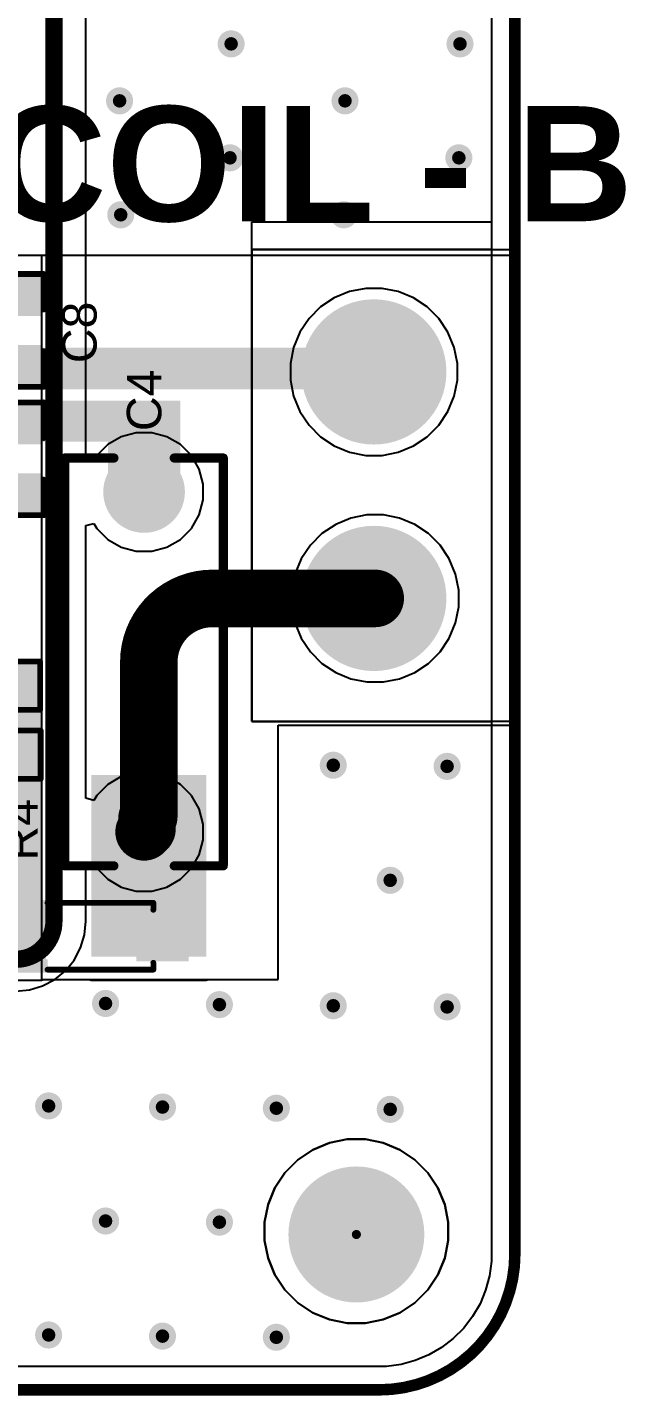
# Model space of a CAD drawing. Header units: inches. Extents: x 0.38 to 9.66, y 2.79 to 4.95.
# Drawn here: x 5.777 to 6.297, y 3.08 to 4.269 of the extents above; entities that cross this region are included whole.
import ezdxf

# ---------------------------------------------------------------- set-up
doc = ezdxf.new("R2010")
doc.units = ezdxf.units.IN
doc.header["$MEASUREMENT"] = 0
for name, color, linetype in [('Board Outline', 216, 'Continuous'), ('Bottom Layer', 5, 'Continuous'), ('Bottom Solder', 6, 'Continuous'), ('Multi-Layer', 9, 'Continuous'), ('Pad Holes', 156, 'Continuous'), ('Top Layer', 1, 'Continuous'), ('Top Overlay', 2, 'Continuous'), ('Top Paste', 8, 'Continuous'), ('Top Solder', 216, 'Continuous'), ('Via Holes', 16, 'Continuous')]:
    doc.layers.add(name, color=color, linetype=linetype)
doc.styles.add('Arial', font='', dxfattribs={"height": 0.2})
doc.styles.add('Arial_Bold', font='', dxfattribs={"height": 0.2})
doc.styles.get('Arial').set_extended_font_data('Arial')
doc.styles.get('Arial_Bold').set_extended_font_data('Arial', bold=True)

# ---------------------------------------------------------------- blocks, each defined once
blk = doc.blocks.new('CAP_TH_L9_0_W3_5_P7_50_D1_0_2')
at = {"layer": 'Bottom Layer'}
h = blk.add_hatch(color=5, dxfattribs=at)
edge = h.paths.add_edge_path()
edge.add_arc((0.03, -0.07), 0.0315, 0, 360)
h = blk.add_hatch(color=5, dxfattribs=at)
edge = h.paths.add_edge_path()
edge.add_arc((0.3253, -0.07), 0.0315, 0, 360)
at = {"layer": 'Bottom Solder'}
h = blk.add_hatch(color=6, dxfattribs=at)
edge = h.paths.add_edge_path()
edge.add_arc((0.03, -0.07), 0.0355, 0, 360)
h = blk.add_hatch(color=6, dxfattribs=at)
edge = h.paths.add_edge_path()
edge.add_arc((0.3253, -0.07), 0.0355, 0, 360)
at = {"layer": 'Multi-Layer'}
h = blk.add_hatch(color=9, dxfattribs=at)
edge = h.paths.add_edge_path()
edge.add_arc((0.03, -0.07), 0.0315, 0, 360)
h = blk.add_hatch(color=9, dxfattribs=at)
edge = h.paths.add_edge_path()
edge.add_arc((0.3253, -0.07), 0.0315, 0, 360)
at = {"layer": 'Pad Holes'}
h = blk.add_hatch(color=7, dxfattribs=at)
edge = h.paths.add_edge_path()
edge.add_arc((0.03, -0.07), 0.0197, 0, 360)
h = blk.add_hatch(color=7, dxfattribs=at)
edge = h.paths.add_edge_path()
edge.add_arc((0.3253, -0.07), 0.0197, 0, 360)
at = {"layer": 'Top Layer'}
h = blk.add_hatch(color=1, dxfattribs=at)
edge = h.paths.add_edge_path()
edge.add_arc((0.03, -0.07), 0.0315, 0, 360)
h = blk.add_hatch(color=1, dxfattribs=at)
edge = h.paths.add_edge_path()
edge.add_arc((0.3253, -0.07), 0.0315, 0, 360)
at = {"layer": 'Top Solder'}
h = blk.add_hatch(color=216, dxfattribs=at)
edge = h.paths.add_edge_path()
edge.add_arc((0.03, -0.07), 0.0355, 0, 360)
h = blk.add_hatch(color=216, dxfattribs=at)
edge = h.paths.add_edge_path()
edge.add_arc((0.3253, -0.07), 0.0355, 0, 360)
at = {"layer": 'Top Overlay'}
for points in [[(0.0005, -0.0011, 0.00787, 0.00787, 0), (0.0005, -0.0438, 0.00787, 0.00787, 0)], [(0.0005, -0.0011, 0.00787, 0.00787, 0), (0.3548, -0.0011, 0.00787, 0.00787, 0)], [(0.3548, -0.0011, 0.00787, 0.00787, 0), (0.3548, -0.0438, 0.00787, 0.00787, 0)], [(0.0005, -0.0962, 0.00787, 0.00787, 0), (0.0005, -0.1389, 0.00787, 0.00787, 0)], [(0.3548, -0.0962, 0.00787, 0.00787, 0), (0.3548, -0.1389, 0.00787, 0.00787, 0)], [(0.0005, -0.1389, 0.00787, 0.00787, 0), (0.3548, -0.1389, 0.00787, 0.00787, 0)]]:
    blk.add_lwpolyline(points, format="xyseb", dxfattribs=at)
for points in [[(-0.0015, -0.0011, 0.00394, 0.00394, 1), (0.0024, -0.0011, 0.00394, 0.00394, 1)], [(-0.0015, -0.0011, 0.00394, 0.00394, 1), (0.0024, -0.0011, 0.00394, 0.00394, 1)], [(0.3528, -0.0011, 0.00394, 0.00394, 1), (0.3568, -0.0011, 0.00394, 0.00394, 1)], [(0.3528, -0.0011, 0.00394, 0.00394, 1), (0.3568, -0.0011, 0.00394, 0.00394, 1)], [(-0.0015, -0.0438, 0.00394, 0.00394, 1), (0.0024, -0.0438, 0.00394, 0.00394, 1)], [(0.3528, -0.0438, 0.00394, 0.00394, 1), (0.3568, -0.0438, 0.00394, 0.00394, 1)], [(-0.0015, -0.0962, 0.00394, 0.00394, 1), (0.0024, -0.0962, 0.00394, 0.00394, 1)], [(0.3528, -0.0962, 0.00394, 0.00394, 1), (0.3568, -0.0962, 0.00394, 0.00394, 1)], [(-0.0015, -0.1389, 0.00394, 0.00394, 1), (0.0024, -0.1389, 0.00394, 0.00394, 1)], [(-0.0015, -0.1389, 0.00394, 0.00394, 1), (0.0024, -0.1389, 0.00394, 0.00394, 1)], [(0.3528, -0.1389, 0.00394, 0.00394, 1), (0.3568, -0.1389, 0.00394, 0.00394, 1)], [(0.3528, -0.1389, 0.00394, 0.00394, 1), (0.3568, -0.1389, 0.00394, 0.00394, 1)]]:
    blk.add_lwpolyline(points, format="xyseb", close=True, dxfattribs=at)
blk = doc.blocks.new('760308103102_6')
at = {"layer": 'Bottom Layer'}
h = blk.add_hatch(color=5, dxfattribs=at)
edge = h.paths.add_edge_path()
edge.add_arc((-0.0984, 2.5), 0.0591, 0, 360)
h = blk.add_hatch(color=5, dxfattribs=at)
edge = h.paths.add_edge_path()
edge.add_arc((0.0984, 2.5), 0.0591, 0, 360)
at = {"layer": 'Bottom Solder'}
h = blk.add_hatch(color=6, dxfattribs=at)
edge = h.paths.add_edge_path()
edge.add_arc((-0.0984, 2.5), 0.0631, 0, 360)
h = blk.add_hatch(color=6, dxfattribs=at)
edge = h.paths.add_edge_path()
edge.add_arc((0.0984, 2.5), 0.0631, 0, 360)
at = {"layer": 'Multi-Layer'}
h = blk.add_hatch(color=9, dxfattribs=at)
edge = h.paths.add_edge_path()
edge.add_arc((-0.0984, 2.5), 0.0591, 0, 360)
h = blk.add_hatch(color=9, dxfattribs=at)
edge = h.paths.add_edge_path()
edge.add_arc((0.0984, 2.5), 0.0591, 0, 360)
at = {"layer": 'Pad Holes'}
h = blk.add_hatch(color=7, dxfattribs=at)
edge = h.paths.add_edge_path()
edge.add_arc((-0.0984, 2.5), 0.0394, 0, 360)
h = blk.add_hatch(color=7, dxfattribs=at)
edge = h.paths.add_edge_path()
edge.add_arc((0.0984, 2.5), 0.0394, 0, 360)
at = {"layer": 'Top Layer'}
h = blk.add_hatch(color=1, dxfattribs=at)
edge = h.paths.add_edge_path()
edge.add_arc((-0.0984, 2.5), 0.0591, 0, 360)
h = blk.add_hatch(color=1, dxfattribs=at)
edge = h.paths.add_edge_path()
edge.add_arc((0.0984, 2.5), 0.0591, 0, 360)
at = {"layer": 'Top Solder'}
h = blk.add_hatch(color=216, dxfattribs=at)
edge = h.paths.add_edge_path()
edge.add_arc((-0.0984, 2.5), 0.0631, 0, 360)
h = blk.add_hatch(color=216, dxfattribs=at)
edge = h.paths.add_edge_path()
edge.add_arc((0.0984, 2.5), 0.0631, 0, 360)
blk = doc.blocks.new('R___0603_27')
at = {"layer": 'Top Layer'}
for points in [[(-0.015, 0.0175), (-0.015, -0.0175), (-0.045, -0.0175), (-0.045, 0.0175)], [(0.045, 0.0175), (0.045, -0.0175), (0.015, -0.0175), (0.015, 0.0175)]]:
    blk.add_hatch(color=1, dxfattribs=at).paths.add_polyline_path(points)
at = {"layer": 'Top Paste'}
for points in [[(-0.015, 0.0175), (-0.015, -0.0175), (-0.045, -0.0175), (-0.045, 0.0175)], [(0.045, 0.0175), (0.045, -0.0175), (0.015, -0.0175), (0.015, 0.0175)]]:
    blk.add_hatch(color=8, dxfattribs=at).paths.add_polyline_path(points)
at = {"layer": 'Top Solder'}
for points in [[(-0.011, 0.0215), (-0.011, -0.0215), (-0.049, -0.0215), (-0.049, 0.0215)], [(0.049, 0.0215), (0.049, -0.0215), (0.011, -0.0215), (0.011, 0.0215)]]:
    blk.add_hatch(color=216, dxfattribs=at).paths.add_polyline_path(points)
at = {"layer": 'Top Overlay'}
for points in [[(-0.048, 0.021, 0.005, 0.005, 0), (0.048, 0.021, 0.005, 0.005, 0)], [(-0.048, -0.021, 0.005, 0.005, 0), (-0.048, 0.021, 0.005, 0.005, 0)], [(0.048, -0.021, 0.005, 0.005, 0), (0.048, 0.021, 0.005, 0.005, 0)], [(-0.048, -0.021, 0.005, 0.005, 0), (0.048, -0.021, 0.005, 0.005, 0)]]:
    blk.add_lwpolyline(points, format="xyseb", dxfattribs=at)
for points in [[(-0.04925, 0.021, 0.0025, 0.0025, 1), (-0.04675, 0.021, 0.0025, 0.0025, 1)], [(-0.04925, 0.021, 0.0025, 0.0025, 1), (-0.04675, 0.021, 0.0025, 0.0025, 1)], [(0.04675, 0.021, 0.0025, 0.0025, 1), (0.04925, 0.021, 0.0025, 0.0025, 1)], [(0.04675, 0.021, 0.0025, 0.0025, 1), (0.04925, 0.021, 0.0025, 0.0025, 1)], [(-0.04925, -0.021, 0.0025, 0.0025, 1), (-0.04675, -0.021, 0.0025, 0.0025, 1)], [(-0.04925, -0.021, 0.0025, 0.0025, 1), (-0.04675, -0.021, 0.0025, 0.0025, 1)], [(0.04675, -0.021, 0.0025, 0.0025, 1), (0.04925, -0.021, 0.0025, 0.0025, 1)], [(0.04675, -0.021, 0.0025, 0.0025, 1), (0.04925, -0.021, 0.0025, 0.0025, 1)]]:
    blk.add_lwpolyline(points, format="xyseb", close=True, dxfattribs=at)
blk = doc.blocks.new('R___0603_29')
at = {"layer": 'Top Layer'}
for points in [[(-0.015, 0.0175), (-0.015, -0.0175), (-0.045, -0.0175), (-0.045, 0.0175)], [(0.045, 0.0175), (0.045, -0.0175), (0.015, -0.0175), (0.015, 0.0175)]]:
    blk.add_hatch(color=1, dxfattribs=at).paths.add_polyline_path(points)
at = {"layer": 'Top Paste'}
for points in [[(-0.015, 0.0175), (-0.015, -0.0175), (-0.045, -0.0175), (-0.045, 0.0175)], [(0.045, 0.0175), (0.045, -0.0175), (0.015, -0.0175), (0.015, 0.0175)]]:
    blk.add_hatch(color=8, dxfattribs=at).paths.add_polyline_path(points)
at = {"layer": 'Top Solder'}
for points in [[(-0.011, 0.0215), (-0.011, -0.0215), (-0.049, -0.0215), (-0.049, 0.0215)], [(0.049, 0.0215), (0.049, -0.0215), (0.011, -0.0215), (0.011, 0.0215)]]:
    blk.add_hatch(color=216, dxfattribs=at).paths.add_polyline_path(points)
at = {"layer": 'Top Overlay'}
for points in [[(-0.048, -0.021, 0.005, 0.005, 0), (-0.048, 0.021, 0.005, 0.005, 0)], [(-0.048, 0.021, 0.005, 0.005, 0), (0.048, 0.021, 0.005, 0.005, 0)], [(0.048, -0.021, 0.005, 0.005, 0), (0.048, 0.021, 0.005, 0.005, 0)], [(-0.048, -0.021, 0.005, 0.005, 0), (0.048, -0.021, 0.005, 0.005, 0)]]:
    blk.add_lwpolyline(points, format="xyseb", dxfattribs=at)
for points in [[(-0.04925, 0.021, 0.0025, 0.0025, 1), (-0.04675, 0.021, 0.0025, 0.0025, 1)], [(-0.04925, 0.021, 0.0025, 0.0025, 1), (-0.04675, 0.021, 0.0025, 0.0025, 1)], [(0.04675, 0.021, 0.0025, 0.0025, 1), (0.04925, 0.021, 0.0025, 0.0025, 1)], [(0.04675, 0.021, 0.0025, 0.0025, 1), (0.04925, 0.021, 0.0025, 0.0025, 1)], [(-0.04925, -0.021, 0.0025, 0.0025, 1), (-0.04675, -0.021, 0.0025, 0.0025, 1)], [(-0.04925, -0.021, 0.0025, 0.0025, 1), (-0.04675, -0.021, 0.0025, 0.0025, 1)], [(0.04675, -0.021, 0.0025, 0.0025, 1), (0.04925, -0.021, 0.0025, 0.0025, 1)], [(0.04675, -0.021, 0.0025, 0.0025, 1), (0.04925, -0.021, 0.0025, 0.0025, 1)]]:
    blk.add_lwpolyline(points, format="xyseb", close=True, dxfattribs=at)
blk = doc.blocks.new('SOD_123_38')
at = {"layer": 'Top Layer'}
for points in [[(-0.0433, 0.0177), (-0.0433, -0.0177), (-0.0807, -0.0177), (-0.0807, 0.0177)], [(0.0807, 0.0177), (0.0807, -0.0177), (0.0433, -0.0177), (0.0433, 0.0177)]]:
    blk.add_hatch(color=1, dxfattribs=at).paths.add_polyline_path(points)
at = {"layer": 'Top Overlay'}
for points in [[(0.038, 0.02), (0.111, 0.02), (0.111, 0.0315), (0.038, 0.0315)], [(0.0835, -0.031), (0.111, -0.031), (0.111, 0.031), (0.0835, 0.031)], [(0.038, -0.0315), (0.111, -0.0315), (0.111, -0.02), (0.038, -0.02)]]:
    blk.add_hatch(color=2, dxfattribs=at).paths.add_polyline_path(points)
at = {"layer": 'Top Paste'}
for points in [[(-0.0433, 0.0177), (-0.0433, -0.0177), (-0.0807, -0.0177), (-0.0807, 0.0177)], [(0.0807, 0.0177), (0.0807, -0.0177), (0.0433, -0.0177), (0.0433, 0.0177)]]:
    blk.add_hatch(color=8, dxfattribs=at).paths.add_polyline_path(points)
at = {"layer": 'Top Solder'}
for points in [[(-0.0393, 0.0217), (-0.0393, -0.0217), (-0.0847, -0.0217), (-0.0847, 0.0217)], [(0.0847, 0.0217), (0.0847, -0.0217), (0.0393, -0.0217), (0.0393, 0.0217)]]:
    blk.add_hatch(color=216, dxfattribs=at).paths.add_polyline_path(points)
at = {"layer": 'Top Overlay'}
for points in [[(0.038, 0.029, 0.005, 0.005, 0), (-0.054, 0.029, 0.005, 0.005, 0)], [(-0.054, 0.029, 0.005, 0.005, 0), (-0.054, 0.023, 0.005, 0.005, 0)], [(-0.054, -0.023, 0.005, 0.005, 0), (-0.054, -0.029, 0.005, 0.005, 0)], [(0.038, -0.029, 0.005, 0.005, 0), (-0.054, -0.029, 0.005, 0.005, 0)]]:
    blk.add_lwpolyline(points, format="xyseb", dxfattribs=at)
for points in [[(-0.0552, 0.029, 0.0025, 0.0025, 1), (-0.0527, 0.029, 0.0025, 0.0025, 1)], [(-0.0552, 0.029, 0.0025, 0.0025, 1), (-0.0527, 0.029, 0.0025, 0.0025, 1)], [(-0.0552, 0.023, 0.0025, 0.0025, 1), (-0.0527, 0.023, 0.0025, 0.0025, 1)], [(0.0368, 0.029, 0.0025, 0.0025, 1), (0.0393, 0.029, 0.0025, 0.0025, 1)], [(-0.0552, -0.023, 0.0025, 0.0025, 1), (-0.0527, -0.023, 0.0025, 0.0025, 1)], [(-0.0552, -0.029, 0.0025, 0.0025, 1), (-0.0527, -0.029, 0.0025, 0.0025, 1)], [(-0.0552, -0.029, 0.0025, 0.0025, 1), (-0.0527, -0.029, 0.0025, 0.0025, 1)], [(0.0368, -0.029, 0.0025, 0.0025, 1), (0.0393, -0.029, 0.0025, 0.0025, 1)]]:
    blk.add_lwpolyline(points, format="xyseb", close=True, dxfattribs=at)
blk = doc.blocks.new('C___0603_54')
at = {"layer": 'Top Layer'}
for points in [[(-0.015, 0.0175), (-0.015, -0.0175), (-0.045, -0.0175), (-0.045, 0.0175)], [(0.045, 0.0175), (0.045, -0.0175), (0.015, -0.0175), (0.015, 0.0175)]]:
    blk.add_hatch(color=1, dxfattribs=at).paths.add_polyline_path(points)
at = {"layer": 'Top Paste'}
for points in [[(-0.015, 0.0175), (-0.015, -0.0175), (-0.045, -0.0175), (-0.045, 0.0175)], [(0.045, 0.0175), (0.045, -0.0175), (0.015, -0.0175), (0.015, 0.0175)]]:
    blk.add_hatch(color=8, dxfattribs=at).paths.add_polyline_path(points)
at = {"layer": 'Top Solder'}
for points in [[(-0.0126, 0.0199), (-0.0126, -0.0199), (-0.0474, -0.0199), (-0.0474, 0.0199)], [(0.0474, 0.0199), (0.0474, -0.0199), (0.0126, -0.0199), (0.0126, 0.0199)]]:
    blk.add_hatch(color=216, dxfattribs=at).paths.add_polyline_path(points)
at = {"layer": 'Top Overlay'}
for points in [[(-0.049, 0.021, 0.005, 0.005, 0), (-0.049, -0.021, 0.005, 0.005, 0)], [(-0.049, 0.021, 0.005, 0.005, 0), (-0.018, 0.021, 0.005, 0.005, 0)], [(0.018, 0.021, 0.005, 0.005, 0), (0.049, 0.021, 0.005, 0.005, 0)], [(0.049, 0.021, 0.005, 0.005, 0), (0.049, -0.021, 0.005, 0.005, 0)], [(-0.049, -0.021, 0.005, 0.005, 0), (-0.018, -0.021, 0.005, 0.005, 0)], [(0.018, -0.021, 0.005, 0.005, 0), (0.049, -0.021, 0.005, 0.005, 0)]]:
    blk.add_lwpolyline(points, format="xyseb", dxfattribs=at)
for points in [[(-0.0503, 0.021, 0.0025, 0.0025, 1), (-0.0478, 0.021, 0.0025, 0.0025, 1)], [(-0.0503, 0.021, 0.0025, 0.0025, 1), (-0.0478, 0.021, 0.0025, 0.0025, 1)], [(-0.0192, 0.021, 0.0025, 0.0025, 1), (-0.0168, 0.021, 0.0025, 0.0025, 1)], [(0.0168, 0.021, 0.0025, 0.0025, 1), (0.0192, 0.021, 0.0025, 0.0025, 1)], [(0.0478, 0.021, 0.0025, 0.0025, 1), (0.0503, 0.021, 0.0025, 0.0025, 1)], [(0.0478, 0.021, 0.0025, 0.0025, 1), (0.0503, 0.021, 0.0025, 0.0025, 1)], [(-0.0503, -0.021, 0.0025, 0.0025, 1), (-0.0478, -0.021, 0.0025, 0.0025, 1)], [(-0.0503, -0.021, 0.0025, 0.0025, 1), (-0.0478, -0.021, 0.0025, 0.0025, 1)], [(-0.0192, -0.021, 0.0025, 0.0025, 1), (-0.0168, -0.021, 0.0025, 0.0025, 1)], [(0.0168, -0.021, 0.0025, 0.0025, 1), (0.0192, -0.021, 0.0025, 0.0025, 1)], [(0.0478, -0.021, 0.0025, 0.0025, 1), (0.0503, -0.021, 0.0025, 0.0025, 1)], [(0.0478, -0.021, 0.0025, 0.0025, 1), (0.0503, -0.021, 0.0025, 0.0025, 1)]]:
    blk.add_lwpolyline(points, format="xyseb", close=True, dxfattribs=at)
blk = doc.blocks.new('C___0603_55')
at = {"layer": 'Top Layer'}
for points in [[(-0.015, 0.0175), (-0.015, -0.0175), (-0.045, -0.0175), (-0.045, 0.0175)], [(0.045, 0.0175), (0.045, -0.0175), (0.015, -0.0175), (0.015, 0.0175)]]:
    blk.add_hatch(color=1, dxfattribs=at).paths.add_polyline_path(points)
at = {"layer": 'Top Paste'}
for points in [[(-0.015, 0.0175), (-0.015, -0.0175), (-0.045, -0.0175), (-0.045, 0.0175)], [(0.045, 0.0175), (0.045, -0.0175), (0.015, -0.0175), (0.015, 0.0175)]]:
    blk.add_hatch(color=8, dxfattribs=at).paths.add_polyline_path(points)
at = {"layer": 'Top Solder'}
for points in [[(-0.0126, 0.0199), (-0.0126, -0.0199), (-0.0474, -0.0199), (-0.0474, 0.0199)], [(0.0474, 0.0199), (0.0474, -0.0199), (0.0126, -0.0199), (0.0126, 0.0199)]]:
    blk.add_hatch(color=216, dxfattribs=at).paths.add_polyline_path(points)
at = {"layer": 'Top Overlay'}
for points in [[(-0.049, -0.021, 0.005, 0.005, 0), (-0.049, 0.021, 0.005, 0.005, 0)], [(-0.018, 0.021, 0.005, 0.005, 0), (-0.049, 0.021, 0.005, 0.005, 0)], [(0.049, 0.021, 0.005, 0.005, 0), (0.018, 0.021, 0.005, 0.005, 0)], [(0.049, -0.021, 0.005, 0.005, 0), (0.049, 0.021, 0.005, 0.005, 0)], [(-0.018, -0.021, 0.005, 0.005, 0), (-0.049, -0.021, 0.005, 0.005, 0)], [(0.049, -0.021, 0.005, 0.005, 0), (0.018, -0.021, 0.005, 0.005, 0)]]:
    blk.add_lwpolyline(points, format="xyseb", dxfattribs=at)
for points in [[(-0.0503, 0.021, 0.0025, 0.0025, 1), (-0.0478, 0.021, 0.0025, 0.0025, 1)], [(-0.0503, 0.021, 0.0025, 0.0025, 1), (-0.0478, 0.021, 0.0025, 0.0025, 1)], [(-0.0192, 0.021, 0.0025, 0.0025, 1), (-0.0168, 0.021, 0.0025, 0.0025, 1)], [(0.0168, 0.021, 0.0025, 0.0025, 1), (0.0192, 0.021, 0.0025, 0.0025, 1)], [(0.0478, 0.021, 0.0025, 0.0025, 1), (0.0503, 0.021, 0.0025, 0.0025, 1)], [(0.0478, 0.021, 0.0025, 0.0025, 1), (0.0503, 0.021, 0.0025, 0.0025, 1)], [(-0.0503, -0.021, 0.0025, 0.0025, 1), (-0.0478, -0.021, 0.0025, 0.0025, 1)], [(-0.0503, -0.021, 0.0025, 0.0025, 1), (-0.0478, -0.021, 0.0025, 0.0025, 1)], [(-0.0192, -0.021, 0.0025, 0.0025, 1), (-0.0168, -0.021, 0.0025, 0.0025, 1)], [(0.0168, -0.021, 0.0025, 0.0025, 1), (0.0192, -0.021, 0.0025, 0.0025, 1)], [(0.0478, -0.021, 0.0025, 0.0025, 1), (0.0503, -0.021, 0.0025, 0.0025, 1)], [(0.0478, -0.021, 0.0025, 0.0025, 1), (0.0503, -0.021, 0.0025, 0.0025, 1)]]:
    blk.add_lwpolyline(points, format="xyseb", close=True, dxfattribs=at)

msp = doc.modelspace()

# ---------------------------------------------------------------- hatches: boundary and pattern name
at = {"layer": 'Bottom Layer'}
h = msp.add_hatch(color=5, dxfattribs=at)
edge = h.paths.add_edge_path()
edge.add_arc((5.9541, 4.2547), 0.0118, 0, 360)
h = msp.add_hatch(color=5, dxfattribs=at)
edge = h.paths.add_edge_path()
edge.add_arc((6.1531, 4.2547), 0.0118, 0, 360)
h = msp.add_hatch(color=5, dxfattribs=at)
edge = h.paths.add_edge_path()
edge.add_arc((5.8571, 4.2052), 0.0118, 0, 360)
h = msp.add_hatch(color=5, dxfattribs=at)
edge = h.paths.add_edge_path()
edge.add_arc((6.0531, 4.2052), 0.0118, 0, 360)
h = msp.add_hatch(color=5, dxfattribs=at)
edge = h.paths.add_edge_path()
edge.add_arc((5.9531, 4.1557), 0.0118, 0, 360)
h = msp.add_hatch(color=5, dxfattribs=at)
edge = h.paths.add_edge_path()
edge.add_arc((6.1521, 4.1557), 0.0118, 0, 360)
h = msp.add_hatch(color=5, dxfattribs=at)
edge = h.paths.add_edge_path()
edge.add_arc((5.8581, 4.1062), 0.0118, 0, 360)
h = msp.add_hatch(color=5, dxfattribs=at)
edge = h.paths.add_edge_path()
edge.add_arc((6.0521, 4.1062), 0.0118, 0, 360)
h = msp.add_hatch(color=5, dxfattribs=at)
edge = h.paths.add_edge_path()
edge.add_arc((6.0429, 3.628), 0.0118, 0, 360)
h = msp.add_hatch(color=5, dxfattribs=at)
edge = h.paths.add_edge_path()
edge.add_arc((6.1419, 3.627), 0.0118, 0, 360)
h = msp.add_hatch(color=5, dxfattribs=at)
edge = h.paths.add_edge_path()
edge.add_arc((6.0924, 3.528), 0.0118, 0, 360)
h = msp.add_hatch(color=5, dxfattribs=at)
edge = h.paths.add_edge_path()
edge.add_arc((5.8449, 3.421), 0.0118, 0, 360)
h = msp.add_hatch(color=5, dxfattribs=at)
edge = h.paths.add_edge_path()
edge.add_arc((5.9439, 3.42), 0.0118, 0, 360)
h = msp.add_hatch(color=5, dxfattribs=at)
edge = h.paths.add_edge_path()
edge.add_arc((6.0429, 3.419), 0.0118, 0, 360)
h = msp.add_hatch(color=5, dxfattribs=at)
edge = h.paths.add_edge_path()
edge.add_arc((6.1419, 3.418), 0.0118, 0, 360)
h = msp.add_hatch(color=5, dxfattribs=at)
edge = h.paths.add_edge_path()
edge.add_arc((5.7954, 3.332), 0.0118, 0, 360)
h = msp.add_hatch(color=5, dxfattribs=at)
edge = h.paths.add_edge_path()
edge.add_arc((5.8944, 3.331), 0.0118, 0, 360)
h = msp.add_hatch(color=5, dxfattribs=at)
edge = h.paths.add_edge_path()
edge.add_arc((5.9934, 3.33), 0.0118, 0, 360)
h = msp.add_hatch(color=5, dxfattribs=at)
edge = h.paths.add_edge_path()
edge.add_arc((6.0924, 3.329), 0.0118, 0, 360)
h = msp.add_hatch(color=5, dxfattribs=at)
edge = h.paths.add_edge_path()
edge.add_arc((5.8449, 3.232), 0.0118, 0, 360)
h = msp.add_hatch(color=5, dxfattribs=at)
edge = h.paths.add_edge_path()
edge.add_arc((5.9439, 3.231), 0.0118, 0, 360)
h = msp.add_hatch(color=5, dxfattribs=at)
edge = h.paths.add_edge_path()
edge.add_arc((5.7954, 3.133), 0.0118, 0, 360)
h = msp.add_hatch(color=5, dxfattribs=at)
edge = h.paths.add_edge_path()
edge.add_arc((5.8944, 3.132), 0.0118, 0, 360)
h = msp.add_hatch(color=5, dxfattribs=at)
edge = h.paths.add_edge_path()
edge.add_arc((5.9934, 3.131), 0.0118, 0, 360)
at = {"layer": 'Bottom Solder'}
h = msp.add_hatch(color=6, dxfattribs=at)
edge = h.paths.add_edge_path()
edge.add_arc((6.063, 3.2203), 0.004, 0, 360)
at = {"layer": 'Pad Holes'}
h = msp.add_hatch(color=7, dxfattribs=at)
edge = h.paths.add_edge_path()
edge.add_arc((6.063, 3.2203), 0.0591, 0, 360)
at = {"layer": 'Top Layer'}
h = msp.add_hatch(color=1, dxfattribs=at)
edge = h.paths.add_edge_path()
edge.add_arc((5.9541, 4.2547), 0.0118, 0, 360)
h = msp.add_hatch(color=1, dxfattribs=at)
edge = h.paths.add_edge_path()
edge.add_arc((6.1531, 4.2547), 0.0118, 0, 360)
h = msp.add_hatch(color=1, dxfattribs=at)
edge = h.paths.add_edge_path()
edge.add_arc((5.8571, 4.2052), 0.0118, 0, 360)
h = msp.add_hatch(color=1, dxfattribs=at)
edge = h.paths.add_edge_path()
edge.add_arc((6.0531, 4.2052), 0.0118, 0, 360)
h = msp.add_hatch(color=1, dxfattribs=at)
edge = h.paths.add_edge_path()
edge.add_arc((5.9531, 4.1557), 0.0118, 0, 360)
h = msp.add_hatch(color=1, dxfattribs=at)
edge = h.paths.add_edge_path()
edge.add_arc((6.1521, 4.1557), 0.0118, 0, 360)
h = msp.add_hatch(color=1, dxfattribs=at)
edge = h.paths.add_edge_path()
edge.add_arc((5.8581, 4.1062), 0.0118, 0, 360)
h = msp.add_hatch(color=1, dxfattribs=at)
edge = h.paths.add_edge_path()
edge.add_arc((6.0521, 4.1062), 0.0118, 0, 360)
for points in [[(6.0782, 3.9842), (5.5632, 3.9842), (5.5632, 3.9547), (6.0782, 3.9547)], [(6.0782, 3.9908), (5.7525, 3.9908), (5.7525, 3.9608), (6.0782, 3.9608)], [(5.9099, 3.9448), (5.5632, 3.9448), (5.5632, 3.9153), (5.9099, 3.9153)], [(5.9099, 3.9448), (5.8469, 3.9448), (5.8469, 3.8654), (5.9099, 3.8654)], [(5.8684, 3.9334), (5.7525, 3.9334), (5.7525, 3.9092), (5.8684, 3.9092)], [(5.7892, 3.7146), (5.7518, 3.7146), (5.7518, 3.4617), (5.7892, 3.4617)], [(5.9324, 3.6196), (5.8325, 3.6196), (5.8325, 3.4617), (5.9324, 3.4617)]]:
    msp.add_hatch(color=1, dxfattribs=at).paths.add_polyline_path(points)
h = msp.add_hatch(color=1, dxfattribs=at)
edge = h.paths.add_edge_path()
edge.add_arc((6.0429, 3.628), 0.0118, 0, 360)
h = msp.add_hatch(color=1, dxfattribs=at)
edge = h.paths.add_edge_path()
edge.add_arc((6.1419, 3.627), 0.0118, 0, 360)
h = msp.add_hatch(color=1, dxfattribs=at)
edge = h.paths.add_edge_path()
edge.add_arc((6.0924, 3.528), 0.0118, 0, 360)
h = msp.add_hatch(color=1, dxfattribs=at)
edge = h.paths.add_edge_path()
edge.add_arc((5.8449, 3.421), 0.0118, 0, 360)
h = msp.add_hatch(color=1, dxfattribs=at)
edge = h.paths.add_edge_path()
edge.add_arc((5.9439, 3.42), 0.0118, 0, 360)
h = msp.add_hatch(color=1, dxfattribs=at)
edge = h.paths.add_edge_path()
edge.add_arc((6.0429, 3.419), 0.0118, 0, 360)
h = msp.add_hatch(color=1, dxfattribs=at)
edge = h.paths.add_edge_path()
edge.add_arc((6.1419, 3.418), 0.0118, 0, 360)
h = msp.add_hatch(color=1, dxfattribs=at)
edge = h.paths.add_edge_path()
edge.add_arc((5.7954, 3.332), 0.0118, 0, 360)
h = msp.add_hatch(color=1, dxfattribs=at)
edge = h.paths.add_edge_path()
edge.add_arc((5.8944, 3.331), 0.0118, 0, 360)
h = msp.add_hatch(color=1, dxfattribs=at)
edge = h.paths.add_edge_path()
edge.add_arc((5.9934, 3.33), 0.0118, 0, 360)
h = msp.add_hatch(color=1, dxfattribs=at)
edge = h.paths.add_edge_path()
edge.add_arc((6.0924, 3.329), 0.0118, 0, 360)
h = msp.add_hatch(color=1, dxfattribs=at)
edge = h.paths.add_edge_path()
edge.add_arc((5.8449, 3.232), 0.0118, 0, 360)
h = msp.add_hatch(color=1, dxfattribs=at)
edge = h.paths.add_edge_path()
edge.add_arc((5.9439, 3.231), 0.0118, 0, 360)
h = msp.add_hatch(color=1, dxfattribs=at)
edge = h.paths.add_edge_path()
edge.add_arc((5.7954, 3.133), 0.0118, 0, 360)
h = msp.add_hatch(color=1, dxfattribs=at)
edge = h.paths.add_edge_path()
edge.add_arc((5.8944, 3.132), 0.0118, 0, 360)
h = msp.add_hatch(color=1, dxfattribs=at)
edge = h.paths.add_edge_path()
edge.add_arc((5.9934, 3.131), 0.0118, 0, 360)
at = {"layer": 'Top Solder'}
h = msp.add_hatch(color=216, dxfattribs=at)
edge = h.paths.add_edge_path()
edge.add_arc((6.063, 3.2203), 0.004, 0, 360)
at = {"layer": 'Via Holes'}
h = msp.add_hatch(color=7, dxfattribs=at)
edge = h.paths.add_edge_path()
edge.add_arc((5.9541, 4.2547), 0.00591, 0, 360)
h = msp.add_hatch(color=7, dxfattribs=at)
edge = h.paths.add_edge_path()
edge.add_arc((6.1531, 4.2547), 0.00591, 0, 360)
h = msp.add_hatch(color=7, dxfattribs=at)
edge = h.paths.add_edge_path()
edge.add_arc((5.8571, 4.2052), 0.00591, 0, 360)
h = msp.add_hatch(color=7, dxfattribs=at)
edge = h.paths.add_edge_path()
edge.add_arc((6.0531, 4.2052), 0.00591, 0, 360)
h = msp.add_hatch(color=7, dxfattribs=at)
edge = h.paths.add_edge_path()
edge.add_arc((5.9531, 4.1557), 0.00591, 0, 360)
h = msp.add_hatch(color=7, dxfattribs=at)
edge = h.paths.add_edge_path()
edge.add_arc((6.1521, 4.1557), 0.00591, 0, 360)
h = msp.add_hatch(color=7, dxfattribs=at)
edge = h.paths.add_edge_path()
edge.add_arc((5.8581, 4.1062), 0.00591, 0, 360)
h = msp.add_hatch(color=7, dxfattribs=at)
edge = h.paths.add_edge_path()
edge.add_arc((6.0521, 4.1062), 0.00591, 0, 360)
h = msp.add_hatch(color=7, dxfattribs=at)
edge = h.paths.add_edge_path()
edge.add_arc((6.0429, 3.628), 0.00591, 0, 360)
h = msp.add_hatch(color=7, dxfattribs=at)
edge = h.paths.add_edge_path()
edge.add_arc((6.1419, 3.627), 0.00591, 0, 360)
h = msp.add_hatch(color=7, dxfattribs=at)
edge = h.paths.add_edge_path()
edge.add_arc((6.0924, 3.528), 0.00591, 0, 360)
h = msp.add_hatch(color=7, dxfattribs=at)
edge = h.paths.add_edge_path()
edge.add_arc((5.8449, 3.421), 0.00591, 0, 360)
h = msp.add_hatch(color=7, dxfattribs=at)
edge = h.paths.add_edge_path()
edge.add_arc((5.9439, 3.42), 0.00591, 0, 360)
h = msp.add_hatch(color=7, dxfattribs=at)
edge = h.paths.add_edge_path()
edge.add_arc((6.0429, 3.419), 0.00591, 0, 360)
h = msp.add_hatch(color=7, dxfattribs=at)
edge = h.paths.add_edge_path()
edge.add_arc((6.1419, 3.418), 0.00591, 0, 360)
h = msp.add_hatch(color=7, dxfattribs=at)
edge = h.paths.add_edge_path()
edge.add_arc((5.7954, 3.332), 0.00591, 0, 360)
h = msp.add_hatch(color=7, dxfattribs=at)
edge = h.paths.add_edge_path()
edge.add_arc((5.8944, 3.331), 0.00591, 0, 360)
h = msp.add_hatch(color=7, dxfattribs=at)
edge = h.paths.add_edge_path()
edge.add_arc((5.9934, 3.33), 0.00591, 0, 360)
h = msp.add_hatch(color=7, dxfattribs=at)
edge = h.paths.add_edge_path()
edge.add_arc((6.0924, 3.329), 0.00591, 0, 360)
h = msp.add_hatch(color=7, dxfattribs=at)
edge = h.paths.add_edge_path()
edge.add_arc((5.8449, 3.232), 0.00591, 0, 360)
h = msp.add_hatch(color=7, dxfattribs=at)
edge = h.paths.add_edge_path()
edge.add_arc((5.9439, 3.231), 0.00591, 0, 360)
h = msp.add_hatch(color=7, dxfattribs=at)
edge = h.paths.add_edge_path()
edge.add_arc((5.7954, 3.133), 0.00591, 0, 360)
h = msp.add_hatch(color=7, dxfattribs=at)
edge = h.paths.add_edge_path()
edge.add_arc((5.8944, 3.132), 0.00591, 0, 360)
h = msp.add_hatch(color=7, dxfattribs=at)
edge = h.paths.add_edge_path()
edge.add_arc((5.9934, 3.131), 0.00591, 0, 360)

# ---------------------------------------------------------------- linework, layer by layer
at = {"layer": 'Board Outline'}
for points in [[(6.2008, 3.2034, 0.01, 0.01, 0), (6.2008, 4.542, 0.01, 0.01, 0)], [(6.2008, 3.2034, 0.01, 0.01, -0.414214), (6.0827, 3.0853, 0.01, 0.01, 0)], [(3.9567, 3.0853, 0.01, 0.01, 0), (6.0827, 3.0853, 0.01, 0.01, 0)]]:
    msp.add_lwpolyline(points, format="xyseb", dxfattribs=at)
for points in [[(6.1983, 3.2034, 0.005, 0.005, 1), (6.2033, 3.2034, 0.005, 0.005, 1)], [(6.1983, 3.2034, 0.005, 0.005, 1), (6.2033, 3.2034, 0.005, 0.005, 1)], [(6.0802, 3.0853, 0.005, 0.005, 1), (6.0852, 3.0853, 0.005, 0.005, 1)], [(6.0802, 3.0853, 0.005, 0.005, 1), (6.0852, 3.0853, 0.005, 0.005, 1)]]:
    msp.add_lwpolyline(points, format="xyseb", close=True, dxfattribs=at)
at = {"layer": 'Bottom Layer'}
for p, q in [((6.1804, 4.542), (6.1804, 4.076)), ((5.8277, 3.8946), (5.8277, 4.4646)), ((5.972, 3.666), (5.972, 4.076)), ((5.972, 4.076), (6.2008, 4.076)), ((6.1804, 4.076), (5.972, 4.076)), ((5.972, 4.076), (5.972, 3.666)), ((6.2008, 4.076), (6.2008, 3.666)), ((5.8585, 3.9133), (5.8468, 3.9066)), ((5.8716, 3.9169), (5.8585, 3.9133)), ((5.8852, 3.9169), (5.8716, 3.9169)), ((5.8983, 3.9133), (5.8852, 3.9169)), ((5.91, 3.9066), (5.8983, 3.9133)), ((5.8468, 3.9066), (5.8372, 3.897)), ((5.9196, 3.897), (5.91, 3.9066)), ((5.8347, 3.8927), (5.8277, 3.8946)), ((5.8372, 3.897), (5.8347, 3.8927)), ((5.9264, 3.8852), (5.9196, 3.897)), ((5.9299, 3.8721), (5.9264, 3.8852)), ((5.9299, 3.8586), (5.9299, 3.8721)), ((5.9264, 3.8455), (5.9299, 3.8586)), ((5.9196, 3.8337), (5.9264, 3.8455)), ((5.8277, 3.8362), (5.8347, 3.838)), ((5.8277, 3.5993), (5.8277, 3.8362)), ((5.8347, 3.838), (5.8372, 3.8337)), ((5.8372, 3.8337), (5.8468, 3.8241)), ((5.91, 3.8241), (5.9196, 3.8337)), ((5.8468, 3.8241), (5.8585, 3.8174)), ((5.8585, 3.8174), (5.8716, 3.8139)), ((5.8852, 3.8139), (5.8983, 3.8174)), ((5.8983, 3.8174), (5.91, 3.8241)), ((5.8716, 3.8139), (5.8852, 3.8139)), ((6.2008, 3.666), (5.972, 3.666)), ((5.972, 3.666), (6.1804, 3.666)), ((6.1804, 3.666), (6.1804, 3.2034)), ((5.8585, 3.6181), (5.8468, 3.6113)), ((5.8716, 3.6216), (5.8585, 3.6181)), ((5.8852, 3.6216), (5.8716, 3.6216)), ((5.8983, 3.6181), (5.8852, 3.6216)), ((5.91, 3.6113), (5.8983, 3.6181)), ((5.8468, 3.6113), (5.8372, 3.6017)), ((5.9196, 3.6017), (5.91, 3.6113)), ((5.8347, 3.5974), (5.8277, 3.5993)), ((5.8372, 3.6017), (5.8347, 3.5974)), ((5.9264, 3.59), (5.9196, 3.6017)), ((5.9299, 3.5769), (5.9264, 3.59)), ((5.9299, 3.5633), (5.9299, 3.5769)), ((5.9264, 3.5502), (5.9299, 3.5633)), ((5.8277, 3.5409), (5.8347, 3.5428)), ((5.8347, 3.5428), (5.8372, 3.5385)), ((5.9196, 3.5385), (5.9264, 3.5502)), ((5.8277, 3.4925), (5.8277, 3.5409)), ((5.8372, 3.5385), (5.8468, 3.5289)), ((5.91, 3.5289), (5.9196, 3.5385)), ((5.8468, 3.5289), (5.8585, 3.5221)), ((5.8585, 3.5221), (5.8716, 3.5186)), ((5.8852, 3.5186), (5.8983, 3.5221)), ((5.8983, 3.5221), (5.91, 3.5289)), ((5.8716, 3.5186), (5.8852, 3.5186)), ((5.8266, 3.4806), (5.8278, 3.4925)), ((5.8278, 3.4925), (5.8277, 3.4925)), ((5.8232, 3.4692), (5.8266, 3.4806)), ((5.8175, 3.4587), (5.8232, 3.4692)), ((5.8007, 3.4418), (5.81, 3.4494)), ((5.81, 3.4494), (5.8175, 3.4587)), ((5.7788, 3.4328), (5.7902, 3.4362)), ((5.7902, 3.4362), (5.8007, 3.4418)), ((5.7669, 3.4316), (5.7788, 3.4328)), ((6.0252, 3.2939), (6.0121, 3.2851)), ((6.0397, 3.2999), (6.0252, 3.2939)), ((6.0551, 3.303), (6.0397, 3.2999)), ((6.0709, 3.303), (6.0551, 3.303)), ((6.0863, 3.2999), (6.0709, 3.303)), ((6.1008, 3.2939), (6.0863, 3.2999)), ((6.1139, 3.2851), (6.1008, 3.2939)), ((6.0121, 3.2851), (6.0009, 3.274)), ((6.125, 3.274), (6.1139, 3.2851)), ((6.0009, 3.274), (5.9922, 3.2609)), ((6.1338, 3.2609), (6.125, 3.274)), ((5.9922, 3.2609), (5.9862, 3.2464)), ((6.1398, 3.2464), (6.1338, 3.2609)), ((5.9862, 3.2464), (5.9831, 3.231)), ((6.1429, 3.231), (6.1398, 3.2464)), ((5.9831, 3.231), (5.9831, 3.2152)), ((6.1429, 3.2152), (6.1429, 3.231)), ((5.9831, 3.2152), (5.9862, 3.1998)), ((6.1398, 3.1998), (6.1429, 3.2152)), ((5.9862, 3.1998), (5.9922, 3.1853)), ((6.1338, 3.1853), (6.1398, 3.1998)), ((6.1804, 3.2034), (6.1804, 3.197)), ((6.1804, 3.197), (6.1787, 3.1843)), ((5.9922, 3.1853), (6.0009, 3.1722)), ((6.125, 3.1722), (6.1338, 3.1853)), ((6.1787, 3.1843), (6.1754, 3.1719)), ((6.0009, 3.1722), (6.0121, 3.161)), ((6.1139, 3.161), (6.125, 3.1722)), ((6.1754, 3.1719), (6.1705, 3.1601)), ((6.0121, 3.161), (6.0252, 3.1523)), ((6.0252, 3.1523), (6.0397, 3.1463)), ((6.0863, 3.1463), (6.1008, 3.1523)), ((6.1008, 3.1523), (6.1139, 3.161)), ((6.1705, 3.1601), (6.1641, 3.149)), ((6.0397, 3.1463), (6.0551, 3.1432)), ((6.0551, 3.1432), (6.0709, 3.1432)), ((6.0709, 3.1432), (6.0863, 3.1463)), ((6.1563, 3.1388), (6.1472, 3.1298)), ((6.1641, 3.149), (6.1563, 3.1388)), ((6.1472, 3.1298), (6.1371, 3.122)), ((6.126, 3.1156), (6.1142, 3.1107)), ((6.1371, 3.122), (6.126, 3.1156)), ((6.0891, 3.1057), (3.9503, 3.1057)), ((6.1018, 3.1074), (6.0891, 3.1057)), ((6.1142, 3.1107), (6.1018, 3.1074))]:
    msp.add_line(p, q, dxfattribs=at)
for points in [[(5.8, 3.4925, 0.015, 0.015, 0), (5.8, 4.4646, 0.015, 0.015, 0)], [(5.8, 3.4925, 0.015, 0.015, -0.414214), (5.7669, 3.4594, 0.015, 0.015, 0)]]:
    msp.add_lwpolyline(points, format="xyseb", dxfattribs=at)
msp.add_lwpolyline([(5.7962, 3.4925, 0.0075, 0.0075, 1), (5.8037, 3.4925, 0.0075, 0.0075, 1)], format="xyseb", close=True, dxfattribs=at)
msp.add_lwpolyline([(5.7962, 3.4925, 0.0075, 0.0075, 1), (5.8037, 3.4925, 0.0075, 0.0075, 1)], format="xyseb", close=True, dxfattribs=at)
at = {"layer": 'Multi-Layer'}
for p, q in [((6.0121, 3.2851), (6.0252, 3.2939)), ((6.0252, 3.2939), (6.0397, 3.2999)), ((6.0397, 3.2999), (6.0551, 3.303)), ((6.0551, 3.303), (6.063, 3.303)), ((6.063, 3.303), (6.0709, 3.303)), ((6.0709, 3.303), (6.0863, 3.2999)), ((6.0863, 3.2999), (6.1008, 3.2939)), ((6.1008, 3.2939), (6.1139, 3.2851)), ((6.0009, 3.274), (6.0121, 3.2851)), ((6.1139, 3.2851), (6.125, 3.274)), ((5.9922, 3.2609), (6.0009, 3.274)), ((6.125, 3.274), (6.1338, 3.2609)), ((5.9862, 3.2464), (5.9922, 3.2609)), ((6.1338, 3.2609), (6.1398, 3.2464)), ((5.9831, 3.231), (5.9862, 3.2464)), ((6.1398, 3.2464), (6.1429, 3.231)), ((5.9831, 3.2231), (5.9831, 3.231)), ((5.9831, 3.2152), (5.9831, 3.2231)), ((6.1429, 3.231), (6.1429, 3.2231)), ((6.1429, 3.2231), (6.1429, 3.2152)), ((5.9862, 3.1998), (5.9831, 3.2152)), ((6.1429, 3.2152), (6.1398, 3.1998)), ((5.9922, 3.1853), (5.9862, 3.1998)), ((6.1398, 3.1998), (6.1338, 3.1853)), ((6.0009, 3.1722), (5.9922, 3.1853)), ((6.1338, 3.1853), (6.125, 3.1722)), ((6.0121, 3.161), (6.0009, 3.1722)), ((6.125, 3.1722), (6.1139, 3.161)), ((6.0252, 3.1523), (6.0121, 3.161)), ((6.0397, 3.1463), (6.0252, 3.1523)), ((6.1008, 3.1523), (6.0863, 3.1463)), ((6.1139, 3.161), (6.1008, 3.1523)), ((6.0551, 3.1432), (6.0397, 3.1463)), ((6.063, 3.1432), (6.0551, 3.1432)), ((6.063, 3.1432), (6.063, 3.1432)), ((6.0709, 3.1432), (6.063, 3.1432)), ((6.0863, 3.1463), (6.0709, 3.1432))]:
    msp.add_line(p, q, dxfattribs=at)
at = {"layer": 'Top Layer'}
for p, q in [((6.1804, 4.542), (6.1804, 4.0708)), ((6.1804, 4.0708), (5.7325, 4.0708)), ((6.2008, 4.0708), (5.7892, 4.0708)), ((5.7892, 4.0708), (5.7892, 3.4417)), ((6.2008, 3.6629), (6.2008, 4.0708)), ((5.995, 3.4417), (5.995, 3.6629)), ((5.995, 3.6629), (6.2008, 3.6629)), ((5.995, 3.4417), (5.995, 3.6629)), ((5.995, 3.6629), (6.1804, 3.6629)), ((6.1804, 3.6629), (6.1804, 3.2034)), ((5.7518, 3.4413), (5.7892, 3.4413)), ((5.7892, 3.4417), (5.995, 3.4417)), ((5.7892, 3.4413), (5.7912, 3.4417)), ((5.7912, 3.4417), (5.8305, 3.4417)), ((5.8305, 3.4417), (5.8325, 3.4413)), ((5.8325, 3.4413), (5.9324, 3.4413)), ((5.9324, 3.4413), (5.9343, 3.4417)), ((5.9343, 3.4417), (5.995, 3.4417)), ((6.0252, 3.2939), (6.0121, 3.2851)), ((6.0397, 3.2999), (6.0252, 3.2939)), ((6.0551, 3.303), (6.0397, 3.2999)), ((6.0709, 3.303), (6.0551, 3.303)), ((6.0863, 3.2999), (6.0709, 3.303)), ((6.1008, 3.2939), (6.0863, 3.2999)), ((6.1139, 3.2851), (6.1008, 3.2939)), ((6.0121, 3.2851), (6.0009, 3.274)), ((6.125, 3.274), (6.1139, 3.2851)), ((6.0009, 3.274), (5.9922, 3.2609)), ((6.1338, 3.2609), (6.125, 3.274)), ((5.9922, 3.2609), (5.9862, 3.2464)), ((6.1398, 3.2464), (6.1338, 3.2609)), ((5.9862, 3.2464), (5.9831, 3.231)), ((6.1429, 3.231), (6.1398, 3.2464)), ((5.9831, 3.231), (5.9831, 3.2152)), ((6.1429, 3.2152), (6.1429, 3.231)), ((5.9831, 3.2152), (5.9862, 3.1998)), ((6.1398, 3.1998), (6.1429, 3.2152)), ((5.9862, 3.1998), (5.9922, 3.1853)), ((6.1338, 3.1853), (6.1398, 3.1998)), ((6.1804, 3.2034), (6.1804, 3.197)), ((6.1804, 3.197), (6.1787, 3.1843)), ((5.9922, 3.1853), (6.0009, 3.1722)), ((6.125, 3.1722), (6.1338, 3.1853)), ((6.1787, 3.1843), (6.1754, 3.1719)), ((6.0009, 3.1722), (6.0121, 3.161)), ((6.1139, 3.161), (6.125, 3.1722)), ((6.1754, 3.1719), (6.1705, 3.1601)), ((6.0121, 3.161), (6.0252, 3.1523)), ((6.0252, 3.1523), (6.0397, 3.1463)), ((6.0863, 3.1463), (6.1008, 3.1523)), ((6.1008, 3.1523), (6.1139, 3.161)), ((6.1705, 3.1601), (6.1641, 3.149)), ((6.0397, 3.1463), (6.0551, 3.1432)), ((6.0551, 3.1432), (6.0709, 3.1432)), ((6.0709, 3.1432), (6.0863, 3.1463)), ((6.1563, 3.1388), (6.1472, 3.1298)), ((6.1641, 3.149), (6.1563, 3.1388)), ((6.1472, 3.1298), (6.1371, 3.122)), ((6.126, 3.1156), (6.1142, 3.1107)), ((6.1371, 3.122), (6.126, 3.1156)), ((6.0891, 3.1057), (3.9503, 3.1057)), ((6.1018, 3.1074), (6.0891, 3.1057)), ((6.1142, 3.1107), (6.1018, 3.1074))]:
    msp.add_line(p, q, dxfattribs=at)
for points in [[(5.8825, 3.7176, 0.05, 0.05, -0.414214), (5.9378, 3.7729, 0.05, 0.05, 0)], [(5.9378, 3.7729, 0.05, 0.05, 0), (6.0782, 3.7729, 0.05, 0.05, 0)], [(6.0782, 3.7729, 0.05, 0.05, 0), (6.0794, 3.7729, 0.05, 0.05, 0)], [(5.8825, 3.5833, 0.05, 0.05, 0), (5.8825, 3.7176, 0.05, 0.05, 0)], [(5.8809, 3.5817, 0.05, 0.05, 0), (5.8825, 3.5833, 0.05, 0.05, 0)], [(5.8809, 3.5726, 0.05, 0.05, 0), (5.8809, 3.5817, 0.05, 0.05, 0)], [(5.8784, 3.5701, 0.05, 0.05, 0), (5.8809, 3.5726, 0.05, 0.05, 0)]]:
    msp.add_lwpolyline(points, format="xyseb", dxfattribs=at)
for points in [[(5.9253, 3.7729, 0.025, 0.025, 1), (5.9503, 3.7729, 0.025, 0.025, 1)], [(5.9253, 3.7729, 0.025, 0.025, 1), (5.9503, 3.7729, 0.025, 0.025, 1)], [(6.0657, 3.7729, 0.025, 0.025, 1), (6.0907, 3.7729, 0.025, 0.025, 1)], [(6.0657, 3.7729, 0.025, 0.025, 1), (6.0907, 3.7729, 0.025, 0.025, 1)], [(6.0669, 3.7729, 0.025, 0.025, 1), (6.0919, 3.7729, 0.025, 0.025, 1)], [(5.87, 3.7176, 0.025, 0.025, 1), (5.895, 3.7176, 0.025, 0.025, 1)], [(5.87, 3.7176, 0.025, 0.025, 1), (5.895, 3.7176, 0.025, 0.025, 1)], [(5.8684, 3.5817, 0.025, 0.025, 1), (5.8934, 3.5817, 0.025, 0.025, 1)], [(5.8684, 3.5817, 0.025, 0.025, 1), (5.8934, 3.5817, 0.025, 0.025, 1)], [(5.87, 3.5833, 0.025, 0.025, 1), (5.895, 3.5833, 0.025, 0.025, 1)], [(5.87, 3.5833, 0.025, 0.025, 1), (5.895, 3.5833, 0.025, 0.025, 1)], [(5.8659, 3.5701, 0.025, 0.025, 1), (5.8909, 3.5701, 0.025, 0.025, 1)], [(5.8684, 3.5726, 0.025, 0.025, 1), (5.8934, 3.5726, 0.025, 0.025, 1)], [(5.8684, 3.5726, 0.025, 0.025, 1), (5.8934, 3.5726, 0.025, 0.025, 1)]]:
    msp.add_lwpolyline(points, format="xyseb", close=True, dxfattribs=at)
at = {"layer": 'Top Overlay'}
for p, q in [((5.972, 3.666), (5.972, 4.1)), ((5.972, 4.1), (6.1804, 4.1)), ((6.1804, 4.1), (6.1804, 3.666)), ((6.0711, 4.0423), (6.057, 4.0395)), ((6.0854, 4.0423), (6.0711, 4.0423)), ((6.0994, 4.0395), (6.0854, 4.0423)), ((6.0438, 4.0341), (6.0319, 4.0261)), ((6.057, 4.0395), (6.0438, 4.0341)), ((6.1126, 4.0341), (6.0994, 4.0395)), ((6.1245, 4.0261), (6.1126, 4.0341)), ((6.0319, 4.0261), (6.0218, 4.016)), ((6.1346, 4.016), (6.1245, 4.0261)), ((6.0218, 4.016), (6.0139, 4.0041)), ((6.1426, 4.0041), (6.1346, 4.016)), ((6.0139, 4.0041), (6.0084, 3.9909)), ((6.1481, 3.9909), (6.1426, 4.0041)), ((6.0084, 3.9909), (6.0056, 3.9769)), ((6.1508, 3.9769), (6.1481, 3.9909)), ((6.0056, 3.9769), (6.0056, 3.9697)), ((6.1508, 3.9697), (6.1508, 3.9769)), ((6.0056, 3.9697), (6.0056, 3.9626)), ((6.0056, 3.9626), (6.0084, 3.9485)), ((6.1481, 3.9485), (6.1508, 3.9626)), ((6.1508, 3.9626), (6.1508, 3.9697)), ((6.0084, 3.9485), (6.0139, 3.9353)), ((6.1426, 3.9353), (6.1481, 3.9485)), ((6.0139, 3.9353), (6.0218, 3.9234)), ((6.1346, 3.9234), (6.1426, 3.9353)), ((6.0218, 3.9234), (6.0319, 3.9133)), ((6.1245, 3.9133), (6.1346, 3.9234)), ((6.0319, 3.9133), (6.0438, 3.9054)), ((6.1126, 3.9054), (6.1245, 3.9133)), ((6.0438, 3.9054), (6.057, 3.8999)), ((6.057, 3.8999), (6.0711, 3.8971)), ((6.0854, 3.8971), (6.0994, 3.8999)), ((6.0994, 3.8999), (6.1126, 3.9054)), ((6.0711, 3.8971), (6.0854, 3.8971)), ((6.0582, 3.8427), (6.045, 3.8372)), ((6.0722, 3.8455), (6.0582, 3.8427)), ((6.0865, 3.8455), (6.0722, 3.8455)), ((6.1006, 3.8427), (6.0865, 3.8455)), ((6.1138, 3.8372), (6.1006, 3.8427)), ((6.0331, 3.8293), (6.023, 3.8192)), ((6.045, 3.8372), (6.0331, 3.8293)), ((6.1257, 3.8293), (6.1138, 3.8372)), ((6.1358, 3.8192), (6.1257, 3.8293)), ((6.023, 3.8192), (6.015, 3.8073)), ((6.1437, 3.8073), (6.1358, 3.8192)), ((6.015, 3.8073), (6.0095, 3.7941)), ((6.1492, 3.7941), (6.1437, 3.8073)), ((6.0095, 3.7941), (6.0068, 3.78)), ((6.152, 3.78), (6.1492, 3.7941)), ((6.0068, 3.78), (6.0068, 3.7729)), ((6.0068, 3.7729), (6.0068, 3.7657)), ((6.152, 3.7729), (6.152, 3.78)), ((6.152, 3.7657), (6.152, 3.7729)), ((6.0068, 3.7657), (6.0095, 3.7517)), ((6.1492, 3.7517), (6.152, 3.7657)), ((6.0095, 3.7517), (6.015, 3.7385)), ((6.1437, 3.7385), (6.1492, 3.7517)), ((6.015, 3.7385), (6.023, 3.7266)), ((6.1358, 3.7266), (6.1437, 3.7385)), ((6.023, 3.7266), (6.0331, 3.7165)), ((6.1257, 3.7165), (6.1358, 3.7266)), ((6.0331, 3.7165), (6.045, 3.7085)), ((6.1138, 3.7085), (6.1257, 3.7165)), ((6.045, 3.7085), (6.0582, 3.703)), ((6.0582, 3.703), (6.0722, 3.7003)), ((6.0722, 3.7003), (6.0865, 3.7003)), ((6.0865, 3.7003), (6.1006, 3.703)), ((6.1006, 3.703), (6.1138, 3.7085)), ((6.1804, 3.666), (5.972, 3.666))]:
    msp.add_line(p, q, dxfattribs=at)

# ---------------------------------------------------------------- block references
for name, p, rotation in [('760308103102_6', (8.5782, 3.8713), 90), ('C___0603_55', (5.77, 4.0058), 270), ('C___0603_54', (5.77, 3.8942), 90), ('CAP_TH_L9_0_W3_5_P7_50_D1_0_2', (5.8084, 3.5401), 90), ('SOD_123_38', (5.8325, 3.4794), 180)]:
    msp.add_blockref(name, p, dxfattribs=dict(rotation=rotation))
for name, p in [('R___0603_29', (5.74, 3.6971)), ('R___0603_27', (5.7405, 3.6371))]:
    msp.add_blockref(name, p)

# ---------------------------------------------------------------- texts
for s, height, rotation, style, p in [('COIL - B', 0.1, 360, 'Arial_Bold', (5.7448, 4.1006)), ('C8', 0.03, 90, 'Arial', (5.8371, 3.9772)), ('C4', 0.03, 90, 'Arial', (5.8934, 3.9182)), ('R4', 0.03, 90, 'Arial', (5.786, 3.5451))]:
    msp.add_text(s, height=height, rotation=rotation, dxfattribs=dict(at, style=style)).set_placement(p)

doc.saveas('drawing.dxf')
